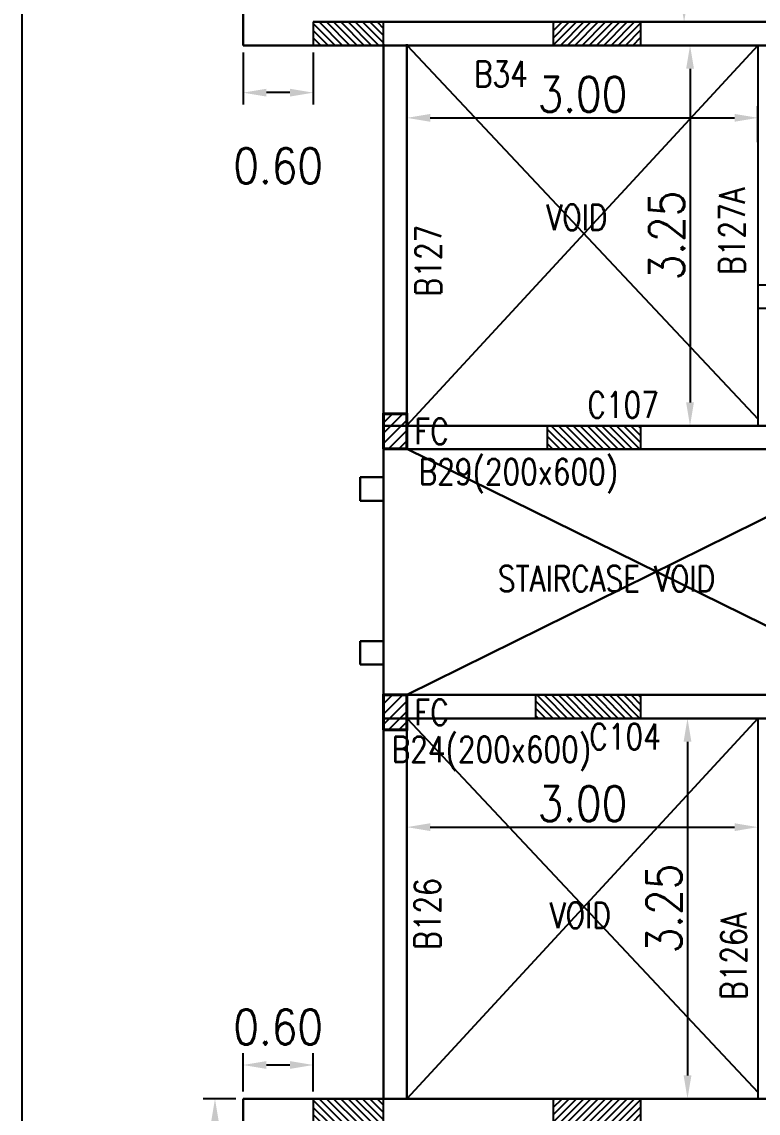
# Model space of a CAD drawing. Extents: x 461 to 37421, y -8279 to -202.
# Drawn here: x 37017.68 to 37023.97, y -8122.42 to -8113.09 of the extents above; entities that cross this region are included whole.
import ezdxf

# ---------------------------------------------------------------- set-up
doc = ezdxf.new("R2010")
doc.units = 0
doc.header["$MEASUREMENT"] = 0
doc.header["$PDMODE"] = 34
doc.header["$PDSIZE"] = 0.2
for name, color, linetype in [('COLNO', 4, 'Continuous'), ('DIM', 253, 'Continuous'), ('K-col', 1, 'Continuous')]:
    doc.layers.add(name, color=color, linetype=linetype)
doc.layers.add('k-beam', color=6, linetype='Continuous', lineweight=30)
doc.styles.add('RS', font='ROMANS.shx', dxfattribs={"width": 0.85})
doc.dimstyles.new('DIM1', dxfattribs={"dimtxt": 0.3, "dimasz": 0.2, "dimexe": 0.1, "dimexo": 0.0625, "dimgap": 0.05, "dimtad": 1, "dimzin": 0, "dimdsep": 46, "dimtxsty": 'RS', "dimcen": 0.09, "dimclrd": 256, "dimclre": 256, "dimclrt": 12, "dimaunit": 1, "dimadec": 3, "dimazin": 0, "dimtfac": 1, "dimtofl": 0, "dimtmove": 2, "dimatfit": 3, "dimfxl": 1, "dimtolj": 1, "dimtzin": 0, "dimlwd": -1, "dimarcsym": 0})

# ---------------------------------------------------------------- blocks, each defined once
blk = doc.blocks.new('*D1306')
at = {"lineweight": -2, "transparency": 16777216}
for p, q in [((37019.5695, -8113.3553), (37019.5695, -8113.7969)), ((37020.1695, -8113.3553), (37020.1695, -8113.7969))]:
    blk.add_line(p, q, dxfattribs=at)
at = {"transparency": 16777216}
blk.add_line((37019.9695, -8113.6969), (37019.7695, -8113.6969), dxfattribs=at)
for points in [[(37019.7695, -8113.6636), (37019.7695, -8113.7303), (37019.5695, -8113.6969)], [(37019.9695, -8113.6636), (37019.9695, -8113.7303), (37020.1695, -8113.6969)]]:
    blk.add_solid(points, dxfattribs=at)
at = {"layer": 'Defpoints', "color": 0, "transparency": 16777216}
for p in [(37019.5695, -8113.2928), (37020.1695, -8113.2928), (37019.5695, -8113.6969)]:
    blk.add_point(p, dxfattribs=at)
at = {"color": 12, "transparency": 16777216, "insert": (37019.8695, -8114.3219), "char_height": 0.3, "attachment_point": 5, "style": 'RS'}
blk.add_mtext('\\A1;0.60', dxfattribs=at)
blk = doc.blocks.new('*D1307')
at = {"lineweight": -2, "transparency": 16777216}
for p, q in [((37019.5695, -8122.2303), (37019.5695, -8121.9044)), ((37020.1695, -8122.2303), (37020.1695, -8121.9044))]:
    blk.add_line(p, q, dxfattribs=at)
at = {"transparency": 16777216}
blk.add_line((37019.9695, -8122.0044), (37019.7695, -8122.0044), dxfattribs=at)
for points in [[(37019.7695, -8121.9711), (37019.7695, -8122.0378), (37019.5695, -8122.0044)], [(37019.9695, -8121.9711), (37019.9695, -8122.0378), (37020.1695, -8122.0044)]]:
    blk.add_solid(points, dxfattribs=at)
at = {"layer": 'Defpoints', "color": 0, "transparency": 16777216}
for p in [(37019.5695, -8122.0044), (37019.5695, -8122.2928), (37020.1695, -8122.2928)]:
    blk.add_point(p, dxfattribs=at)
at = {"color": 12, "transparency": 16777216, "insert": (37019.8695, -8121.6794), "char_height": 0.3, "attachment_point": 5, "style": 'RS'}
blk.add_mtext('\\A1;0.60', dxfattribs=at)
blk = doc.blocks.new('*D1443')
at = {"layer": 'Defpoints', "color": 0, "transparency": 16777216}
for p in [(37023.6261, -8109.8928), (37023.3383, -8113.0928), (37023.6261, -8113.0928)]:
    blk.add_point(p, dxfattribs=at)
at = {"layer": 'DIM', "lineweight": -2, "transparency": 16777216}
for p, q in [((37023.5636, -8109.8928), (37023.2383, -8109.8928)), ((37023.5636, -8113.0928), (37023.2383, -8113.0928))]:
    blk.add_line(p, q, dxfattribs=at)
at = {"layer": 'DIM', "transparency": 16777216}
blk.add_line((37023.3383, -8110.0928), (37023.3383, -8112.8928), dxfattribs=at)
for points in [[(37023.305, -8110.0928), (37023.3716, -8110.0928), (37023.3383, -8109.8928)], [(37023.305, -8112.8928), (37023.3716, -8112.8928), (37023.3383, -8113.0928)]]:
    blk.add_solid(points, dxfattribs=at)
at = {"layer": 'DIM', "color": 12, "transparency": 16777216, "insert": (37023.1383, -8111.4928), "char_height": 0.3, "attachment_point": 5, "rotation": 90, "style": 'RS'}
blk.add_mtext('\\A1;3.20', dxfattribs=at)
blk = doc.blocks.new('*D1455')
at = {"layer": 'Defpoints', "color": 0, "transparency": 16777216}
for p in [(37023.9696, -8113.9122), (37020.9695, -8114.1813), (37023.9696, -8114.1813)]:
    blk.add_point(p, dxfattribs=at)
at = {"layer": 'DIM', "lineweight": -2, "transparency": 16777216}
for p, q in [((37020.9695, -8114.1188), (37020.9695, -8113.8122)), ((37023.9696, -8114.1188), (37023.9696, -8113.8122))]:
    blk.add_line(p, q, dxfattribs=at)
at = {"layer": 'DIM', "transparency": 16777216}
blk.add_line((37021.1695, -8113.9122), (37023.7696, -8113.9122), dxfattribs=at)
for points in [[(37021.1695, -8113.8788), (37021.1695, -8113.9455), (37020.9695, -8113.9122)], [(37023.7696, -8113.8788), (37023.7696, -8113.9455), (37023.9696, -8113.9122)]]:
    blk.add_solid(points, dxfattribs=at)
at = {"layer": 'DIM', "color": 12, "transparency": 16777216, "insert": (37022.4695, -8113.7122), "char_height": 0.3, "attachment_point": 5, "style": 'RS'}
blk.add_mtext('\\A1;3.00', dxfattribs=at)
blk = doc.blocks.new('*D1456')
at = {"layer": 'Defpoints', "color": 0, "transparency": 16777216}
for p in [(37023.3975, -8113.2928), (37023.389, -8116.5428), (37023.3975, -8116.5428)]:
    blk.add_point(p, dxfattribs=at)
at = {"layer": 'DIM', "lineweight": -2, "transparency": 16777216}
for p, q in [((37023.335, -8113.2928), (37023.289, -8113.2928)), ((37023.335, -8116.5428), (37023.289, -8116.5428))]:
    blk.add_line(p, q, dxfattribs=at)
at = {"layer": 'DIM', "transparency": 16777216}
blk.add_line((37023.389, -8113.4928), (37023.389, -8116.3428), dxfattribs=at)
for points in [[(37023.3557, -8113.4928), (37023.4224, -8113.4928), (37023.389, -8113.2928)], [(37023.3557, -8116.3428), (37023.4224, -8116.3428), (37023.389, -8116.5428)]]:
    blk.add_solid(points, dxfattribs=at)
at = {"layer": 'DIM', "color": 12, "transparency": 16777216, "insert": (37023.189, -8114.9178), "char_height": 0.3, "attachment_point": 5, "rotation": 90, "style": 'RS'}
blk.add_mtext('\\A1;3.25', dxfattribs=at)
blk = doc.blocks.new('*D1480')
at = {"layer": 'Defpoints', "color": 0, "transparency": 16777216}
for p in [(37020.9695, -8119.9633), (37023.9696, -8119.9633), (37023.9696, -8119.9721)]:
    blk.add_point(p, dxfattribs=at)
at = {"layer": 'DIM', "lineweight": -2, "transparency": 16777216}
for p, q in [((37020.9695, -8120.0258), (37020.9695, -8120.0721)), ((37023.9696, -8120.0258), (37023.9696, -8120.0721))]:
    blk.add_line(p, q, dxfattribs=at)
at = {"layer": 'DIM', "transparency": 16777216}
blk.add_line((37021.1695, -8119.9721), (37023.7696, -8119.9721), dxfattribs=at)
for points in [[(37021.1695, -8119.9388), (37021.1695, -8120.0055), (37020.9695, -8119.9721)], [(37023.7696, -8119.9388), (37023.7696, -8120.0055), (37023.9696, -8119.9721)]]:
    blk.add_solid(points, dxfattribs=at)
at = {"layer": 'DIM', "color": 12, "transparency": 16777216, "insert": (37022.4695, -8119.7721), "char_height": 0.3, "attachment_point": 5, "style": 'RS'}
blk.add_mtext('\\A1;3.00', dxfattribs=at)
blk = doc.blocks.new('*D1481')
at = {"layer": 'Defpoints', "color": 0, "transparency": 16777216}
for p in [(37023.4381, -8119.0428), (37023.3674, -8122.2928), (37023.4381, -8122.2928)]:
    blk.add_point(p, dxfattribs=at)
at = {"layer": 'DIM', "lineweight": -2, "transparency": 16777216}
for p, q in [((37023.3756, -8119.0428), (37023.2674, -8119.0428)), ((37023.3756, -8122.2928), (37023.2674, -8122.2928))]:
    blk.add_line(p, q, dxfattribs=at)
at = {"layer": 'DIM', "transparency": 16777216}
blk.add_line((37023.3674, -8119.2428), (37023.3674, -8122.0928), dxfattribs=at)
for points in [[(37023.3341, -8119.2428), (37023.4008, -8119.2428), (37023.3674, -8119.0428)], [(37023.3341, -8122.0928), (37023.4008, -8122.0928), (37023.3674, -8122.2928)]]:
    blk.add_solid(points, dxfattribs=at)
at = {"layer": 'DIM', "color": 12, "transparency": 16777216, "insert": (37023.1674, -8120.6678), "char_height": 0.3, "attachment_point": 5, "rotation": 90, "style": 'RS'}
blk.add_mtext('\\A1;3.25', dxfattribs=at)
blk = doc.blocks.new('*D1482')
at = {"layer": 'Defpoints', "color": 0, "transparency": 16777216}
for p in [(37019.5695, -8122.2928), (37019.3295, -8125.6928), (37019.5695, -8125.6928)]:
    blk.add_point(p, dxfattribs=at)
at = {"layer": 'DIM', "lineweight": -2, "transparency": 16777216}
for p, q in [((37019.507, -8122.2928), (37019.2295, -8122.2928)), ((37019.507, -8125.6928), (37019.2295, -8125.6928))]:
    blk.add_line(p, q, dxfattribs=at)
at = {"layer": 'DIM', "transparency": 16777216}
blk.add_line((37019.3295, -8122.4928), (37019.3295, -8125.4928), dxfattribs=at)
for points in [[(37019.2962, -8122.4928), (37019.3629, -8122.4928), (37019.3295, -8122.2928)], [(37019.2962, -8125.4928), (37019.3629, -8125.4928), (37019.3295, -8125.6928)]]:
    blk.add_solid(points, dxfattribs=at)
at = {"layer": 'DIM', "color": 12, "transparency": 16777216, "insert": (37019.1295, -8123.9928), "char_height": 0.3, "attachment_point": 5, "rotation": 90, "style": 'RS'}
blk.add_mtext('\\A1;3.40', dxfattribs=at)

msp = doc.modelspace()

# ---------------------------------------------------------------- hatches: boundary and pattern name
h = msp.add_hatch()
h.set_pattern_fill('ANSI31', color=1, scale=0.5)
h.set_pattern_definition([(45, (-80.284606, -168.32969), (-0.04419417382, 0.04419417382), [])])
h.paths.add_polyline_path([(37020.9695, -8116.4409), (37020.7695, -8116.4409), (37020.7695, -8116.7409), (37020.9695, -8116.7409)])
h = msp.add_hatch()
h.set_pattern_fill('ANSI31', color=1, scale=0.5)
h.set_pattern_definition([(45, (-80.28467, -170.72969), (-0.04419417382, 0.04419417382), [])])
h.paths.add_polyline_path([(37020.9694, -8118.8409), (37020.7694, -8118.8409), (37020.7694, -8119.1409), (37020.9694, -8119.1409)])
at = {"layer": 'K-col'}
h = msp.add_hatch(dxfattribs=at)
h.set_pattern_fill('ANSI31', color=256, scale=0.35, angle=-90, style=0)
h.set_pattern_definition([(315, (45226.39489, 29268.029646), (0.030935921677, 0.030935921677), [])])
h.paths.add_polyline_path([(37020.7695, -8113.2928), (37020.7695, -8113.0928), (37020.1695, -8113.0928), (37020.1695, -8113.2928)])
h = msp.add_hatch(dxfattribs=at)
h.set_pattern_fill('ANSI31', color=256, scale=0.35, angle=-180, style=0)
h.set_pattern_definition([(225, (-342.851093, 88.641137), (0.030935921677, -0.030935921677), [])])
h.paths.add_polyline_path([(37022.9695, -8113.2928), (37022.9695, -8113.0928), (37022.2195, -8113.0928), (37022.2195, -8113.2928)])
h = msp.add_hatch(dxfattribs=at)
h.set_pattern_fill('ANSI31', color=256, scale=0.35, angle=-90, style=0)
h.set_pattern_definition([(315, (45228.393187, 29258.81128), (0.030935921677, 0.030935921677), [])])
h.paths.add_polyline_path([(37022.9695, -8116.7428), (37022.9695, -8116.5428), (37022.1695, -8116.5428), (37022.1695, -8116.7428)])
h = msp.add_hatch(dxfattribs=at)
h.set_pattern_fill('ANSI31', color=256, scale=0.35, angle=-90, style=0)
h.set_pattern_definition([(315, (-337.965403, 85.396445), (0.030935921677, 0.030935921677), [])])
h.paths.add_polyline_path([(37022.7445, -8119.0428), (37022.7445, -8118.8428), (37022.2945, -8118.8428), (37022.2945, -8119.0428)])
h.paths.add_polyline_path([(37022.2945, -8119.0428), (37022.2945, -8118.8428), (37022.1309, -8118.8428, -0.067586), (37022.1445, -8118.9428, -0.067586), (37022.1309, -8119.0428)])
h.paths.add_polyline_path([(37022.0695, -8119.0428), (37022.1309, -8119.0428, 0.067586), (37022.1445, -8118.9428, 0.067586), (37022.1309, -8118.8428), (37022.0695, -8118.8428)])
h.paths.add_polyline_path([(37022.8945, -8118.9428, -0.067586), (37022.908, -8118.8428), (37022.7445, -8118.8428), (37022.7445, -8119.0428), (37022.908, -8119.0428, -0.067586)])
h.paths.add_polyline_path([(37022.9695, -8118.8428), (37022.908, -8118.8428, 0.067586), (37022.8945, -8118.9428, 0.067586), (37022.908, -8119.0428), (37022.9695, -8119.0428)])
h = msp.add_hatch(dxfattribs=at)
h.set_pattern_fill('ANSI31', color=256, scale=0.35, angle=-90, style=0)
h.set_pattern_definition([(315, (45226.39489, 29258.829646), (0.030935921677, 0.030935921677), [])])
h.paths.add_polyline_path([(37020.7695, -8122.4928), (37020.7695, -8122.2928), (37020.1695, -8122.2928), (37020.1695, -8122.4928)])
h = msp.add_hatch(dxfattribs=at)
h.set_pattern_fill('ANSI31', color=256, scale=0.35, angle=-180, style=0)
h.set_pattern_definition([(225, (-342.851093, 79.441137), (0.030935921677, -0.030935921677), [])])
h.paths.add_polyline_path([(37022.9695, -8122.4928), (37022.9695, -8122.2928), (37022.2195, -8122.2928), (37022.2195, -8122.4928)])

# ---------------------------------------------------------------- linework, layer by layer
for p, q in [((37023.9696, -8113.2928), (37020.9695, -8116.5409)), ((37020.9712, -8113.2928), (37023.9713, -8116.4876)), ((37023.9696, -8119.0446), (37020.9695, -8122.2928)), ((37020.9712, -8119.0446), (37023.9713, -8122.2395))]:
    msp.add_line(p, q)
at = {"color": 3}
for p, q in [((37023.9696, -8113.2928), (37023.9696, -8116.5428)), ((37027.4695, -8115.3409), (37023.9713, -8115.3409)), ((37027.4695, -8115.5409), (37023.9713, -8115.5409)), ((37023.9696, -8119.0446), (37023.9696, -8122.2946))]:
    msp.add_line(p, q, dxfattribs=at)
at = {"color": 3, "lineweight": 40}
for points in [[(37020.7695, -8116.7409), (37020.9695, -8116.7409), (37020.9695, -8116.4409), (37020.7695, -8116.4409)], [(37020.7694, -8119.1409), (37020.9694, -8119.1409), (37020.9694, -8118.8409), (37020.7694, -8118.8409)]]:
    msp.add_lwpolyline(points, close=True, dxfattribs=at)
at = {"color": 1, "lineweight": 40}
for points in [[(37020.7695, -8116.7409), (37020.9695, -8116.7409), (37020.9695, -8116.4409), (37020.7695, -8116.4409)], [(37020.7694, -8119.1409), (37020.9694, -8119.1409), (37020.9694, -8118.8409), (37020.7694, -8118.8409)]]:
    msp.add_lwpolyline(points, close=True, dxfattribs=at)
at = {"layer": 'DIM'}
msp.add_lwpolyline([(37017.6789, -8131.7525), (37048.7949, -8131.7525), (37048.7949, -8080.0552), (37017.6789, -8080.0552)], close=True, dxfattribs=at)
at = {"layer": 'k-beam'}
for p, q in [((37019.5695, -8109.8909), (37019.5695, -8113.2928)), ((37020.1695, -8113.0928), (37040.0495, -8113.093)), ((37019.5695, -8113.2928), (37020.1695, -8113.2928)), ((37020.1695, -8113.2928), (37040.0495, -8113.2928)), ((37020.7695, -8116.7409), (37020.7695, -8113.2822)), ((37020.9695, -8116.5409), (37020.9695, -8113.2822)), ((37039.4995, -8116.5428), (37020.7695, -8116.5428)), ((37020.7695, -8116.7409), (37020.7695, -8118.8409)), ((37039.4995, -8116.7428), (37020.7695, -8116.7428)), ((37025.2195, -8116.7409), (37020.9695, -8118.8409)), ((37020.9695, -8116.7409), (37025.2195, -8118.8331)), ((37020.7695, -8116.9831), (37020.5695, -8116.9831)), ((37020.5695, -8116.9831), (37020.5695, -8117.1831)), ((37020.5695, -8117.1831), (37020.7695, -8117.1831)), ((37020.7695, -8118.3831), (37020.5695, -8118.3831)), ((37020.5695, -8118.3831), (37020.5695, -8118.5831)), ((37020.5695, -8118.5831), (37020.7695, -8118.5831)), ((37020.7695, -8122.2909), (37020.7695, -8118.8409)), ((37027.4695, -8118.8428), (37020.7695, -8118.8428)), ((37027.4695, -8119.0428), (37020.7695, -8119.0428)), ((37020.9695, -8122.2909), (37020.9695, -8119.0322)), ((37020.1695, -8122.2928), (37019.5695, -8122.2928)), ((37019.5695, -8122.2928), (37019.5695, -8125.6909)), ((37020.1695, -8122.2928), (37027.4695, -8122.2928))]:
    msp.add_line(p, q, dxfattribs=at)
at = {"layer": 'K-col'}
for points in [[(37020.1695, -8113.0928), (37020.1695, -8113.2928), (37020.7695, -8113.2928), (37020.7695, -8113.0928)], [(37022.2195, -8113.0928), (37022.2195, -8113.2928), (37022.9695, -8113.2928), (37022.9695, -8113.0928)], [(37022.1695, -8116.5428), (37022.1695, -8116.7428), (37022.9695, -8116.7428), (37022.9695, -8116.5428)], [(37022.0695, -8118.8428), (37022.0695, -8119.0428), (37022.9695, -8119.0428), (37022.9695, -8118.8428)], [(37020.1695, -8122.2928), (37020.1695, -8122.4928), (37020.7695, -8122.4928), (37020.7695, -8122.2928)], [(37022.2195, -8122.2928), (37022.2195, -8122.4928), (37022.9695, -8122.4928), (37022.9695, -8122.2928)]]:
    msp.add_lwpolyline(points, close=True, dxfattribs=at)

# ---------------------------------------------------------------- texts
at = {"layer": 'COLNO', "color": 3, "lineweight": -3, "style": 'RS', "width": 0.8}
for s, rotation, p in [('B34', 359.9918, (37021.5424, -8113.6471)), ('B127A', 89.9918, (37023.8568, -8115.2533)), ('VOID', 359.9918, (37022.1615, -8114.8726)), ('B127', 89.9918, (37021.2617, -8115.4363)), ('B29(200x600)', 359.9918, (37021.07, -8117.0452)), ('B24(200x600)', 359.9918, (37020.8391, -8119.4176)), ('B126', 89.9918, (37021.2557, -8121.0198)), ('VOID', 359.9918, (37022.1904, -8120.8348)), ('B126A', 89.9918, (37023.8728, -8121.4476))]:
    msp.add_text(s, height=0.22, rotation=rotation, dxfattribs=at).set_placement(p)
at = {"layer": 'COLNO', "lineweight": -3, "style": 'RS', "width": 0.8}
for s, p in [('C107', (37022.5121, -8116.4738)), ('STAIRCASE VOID', (37021.7468, -8117.9593)), ('C104', (37022.5286, -8119.3088))]:
    msp.add_text(s, height=0.22, rotation=359.9918, dxfattribs=at).set_placement(p)
at = {"layer": 'COLNO', "color": 1, "lineweight": -3, "style": 'RS', "width": 0.8}
for p in [(37021.0326, -8116.7012), (37021.0326, -8119.1012)]:
    msp.add_text('FC', height=0.22, rotation=359.9918, dxfattribs=at).set_placement(p)

# ---------------------------------------------------------------- dimensions: what is measured, and where the dimension line sits
for p1, p2, distance, picture, middle in [((37020.1695, -8113.2928), (37019.5695, -8113.2928), 0.4042, '*D1306', (37019.8695, -8114.3219)), ((37020.1695, -8122.2928), (37019.5695, -8122.2928), -0.2883, '*D1307', (37019.8695, -8121.6794))]:
    dim = msp.add_aligned_dim(p1=p1, p2=p2, distance=distance, dimstyle='DIM1', override={"dimpost": '\\X', "dimfxl": 150})
    dim.commit()
    dim.dimension.update_dxf_attribs({"geometry": picture, "text_midpoint": middle})
at = {"layer": 'DIM'}
for base, p1, p2, picture, middle in [((37023.3383, -8113.0928), (37023.6261, -8109.8928), (37023.6261, -8113.0928), '*D1443', (37023.1383, -8111.4928)), ((37023.389, -8116.5428), (37023.3975, -8113.2928), (37023.3975, -8116.5428), '*D1456', (37023.189, -8114.9178)), ((37023.3674, -8122.2928), (37023.4381, -8119.0428), (37023.4381, -8122.2928), '*D1481', (37023.1674, -8120.6678)), ((37019.3295, -8125.6928), (37019.5695, -8122.2928), (37019.5695, -8125.6928), '*D1482', (37019.1295, -8123.9928))]:
    dim = msp.add_linear_dim(base=base, p1=p1, p2=p2, angle=90, dimstyle='DIM1', override={"dimpost": '\\X', "dimfxl": 0.18}, dxfattribs=at)
    dim.commit()
    dim.dimension.update_dxf_attribs({"geometry": picture, "text_midpoint": middle})
for base, p1, p2, picture, middle in [((37023.9696, -8113.9122), (37020.9695, -8114.1813), (37023.9696, -8114.1813), '*D1455', (37022.4695, -8113.7122)), ((37023.9696, -8119.9721), (37020.9695, -8119.9633), (37023.9696, -8119.9633), '*D1480', (37022.4695, -8119.7721))]:
    dim = msp.add_linear_dim(base=base, p1=p1, p2=p2, dimstyle='DIM1', override={"dimpost": '\\X', "dimfxl": 0.18}, dxfattribs=at)
    dim.commit()
    dim.dimension.update_dxf_attribs({"geometry": picture, "text_midpoint": middle})

doc.saveas('drawing.dxf')
